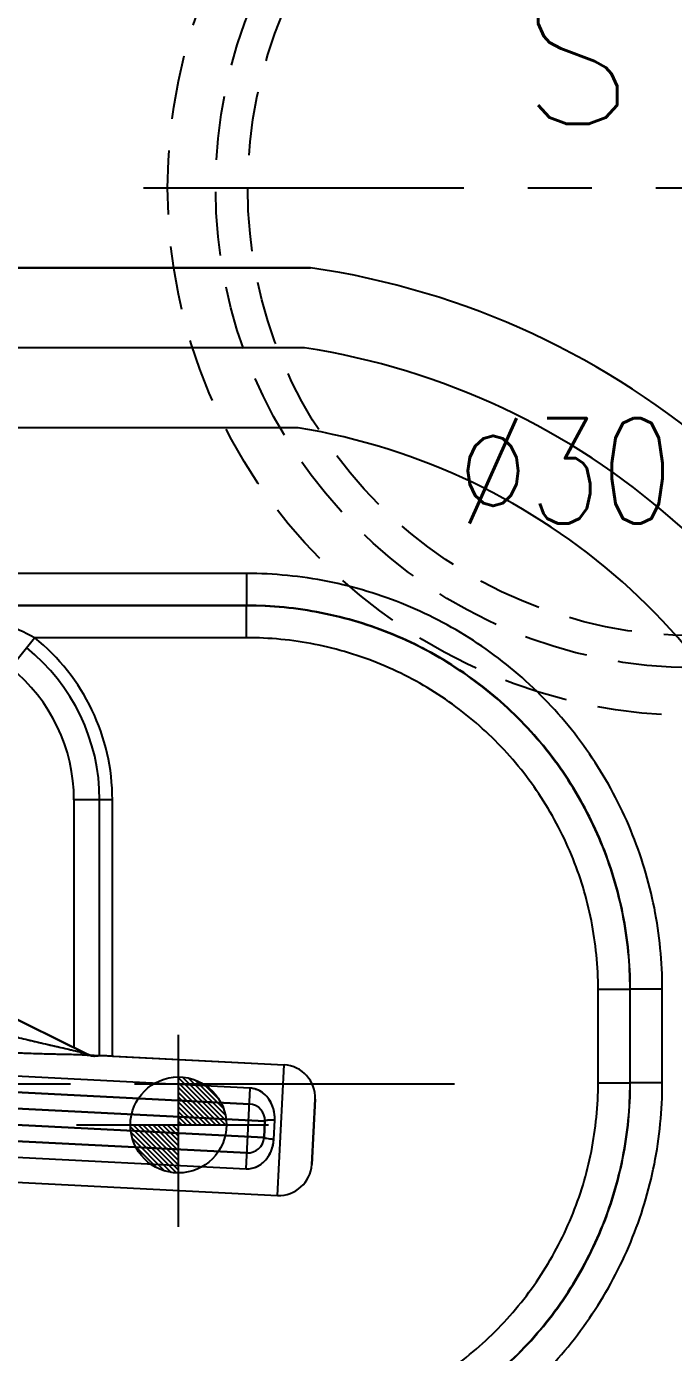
# Model space of a CAD drawing. Header units: millimetres. Extents: x 28656 to 29764, y -21384 to -20601.
# Drawn here: x 29220.37 to 29240.58, y -20799.65 to -20758.23 of the extents above; entities that cross this region are included whole.
import ezdxf

# ---------------------------------------------------------------- set-up
doc = ezdxf.new("R2010")
doc.units = ezdxf.units.MM
doc.header["$LTSCALE"] = 8
for name, pattern in [('CENTER', [2, 1.25, -0.25, 0.25, -0.25]), ('CENTER2', [1.125, 0.75, -0.125, 0.125, -0.125]), ('HIDDEN', [0.375, 0.25, -0.125])]:
    doc.linetypes.add(name, pattern=pattern)
for name, color, linetype in [('Cav-cor', 30, 'Continuous'), ('CL', 1, 'Continuous'), ('PIN', 5, 'Continuous'), ('PRODUCT', 1, 'Continuous'), ('Ru', 8, 'Continuous'), ('SP', 3, 'Continuous')]:
    doc.layers.add(name, color=color, linetype=linetype)
doc.styles.get("Standard").update_dxf_attribs({"font": 'txt.shx', "width": 0.8, "bigfont": 'chineset.shx'})

# ---------------------------------------------------------------- blocks, each defined once
blk = doc.blocks.new('20160826.095208')
at = {"layer": 'SP', "linetype": 'CENTER'}
for p, q in [((0, -17.25), (0, 17.25)), ((-17.25, 0), (17.25, 0))]:
    blk.add_line(p, q, dxfattribs=at)
at = {"layer": 'SP', "linetype": 'HIDDEN'}
for radius in [16.5, 15, 14]:
    blk.add_circle((0, 0), radius, dxfattribs=at)
at = {"layer": 'SP'}
for s, p in [('S', (-5.456, 1.995)), ('P', (3.888, -6.392))]:
    blk.add_text(s, height=4.111, dxfattribs=at).set_placement(p)
at = {"layer": 'SP', "color": 6, "insert": (-1.275, -8.844), "char_height": 3.2812, "attachment_point": 5}
blk.add_mtext('Ø30.00', dxfattribs=at)

msp = doc.modelspace()

# ---------------------------------------------------------------- hatches: boundary and pattern name
at = {"layer": 'PIN', "linetype": 'Continuous'}
h = msp.add_hatch(dxfattribs=at)
h.set_pattern_fill('ANSI31', color=3, scale=0.857143, angle=90, style=0)
h.set_pattern_definition([(135, (29401.0719, -20804.74938), (-0.07576144, -0.07576144), [])])
h.paths.add_polyline_path([(29225.116, -20792.544), (29223.616, -20792.544, 0.414214), (29225.116, -20794.044)])
h.paths.add_polyline_path([(29225.116, -20791.044), (29225.116, -20792.544), (29226.616, -20792.544, 0.414214)])

# ---------------------------------------------------------------- linework, layer by layer
at = {"layer": 'Cav-cor', "color": 241}
for p, q in [((29206.103, -20765.766), (29229.243, -20765.766)), ((29229.056, -20768.266), (29197.449, -20768.266)), ((29228.858, -20770.766), (29205.48, -20770.766)), ((29227.247, -20775.317), (29208.324, -20775.317)), ((29227.247, -20775.317), (29227.247, -20776.316)), ((29227.247, -20776.316), (29208.324, -20776.316)), ((29227.239, -20776.323), (29216.638, -20776.323)), ((29227.239, -20776.323), (29227.247, -20776.316)), ((29227.239, -20777.322), (29227.239, -20776.323)), ((29219.872, -20778.259), (29220.622, -20777.322)), ((29227.239, -20777.322), (29220.622, -20777.322)), ((29204.551, -20781.6), (29222.269, -20790.33)), ((29221.855, -20790.126), (29221.855, -20782.389)), ((29223.055, -20782.389), (29221.855, -20782.389)), ((29222.655, -20790.386), (29222.655, -20782.389)), ((29223.055, -20790.397), (29223.055, -20782.389)), ((29238.224, -20791.225), (29238.224, -20788.307)), ((29238.224, -20788.307), (29239.223, -20788.307)), ((29239.223, -20788.307), (29239.23, -20788.299)), ((29239.223, -20791.225), (29239.223, -20788.307)), ((29239.23, -20791.233), (29239.23, -20788.299)), ((29240.229, -20788.299), (29239.23, -20788.299)), ((29240.229, -20791.233), (29240.229, -20788.299)), ((29227.357, -20791.396), (29208.762, -20790.453)), ((29222.367, -20790.378), (29222.325, -20790.358)), ((29223.055, -20790.397), (29228.415, -20790.669)), ((29206.958, -20790.858), (29227.332, -20791.89)), ((29228.209, -20794.743), (29228.415, -20790.669)), ((29206.423, -20791.341), (29227.816, -20792.425)), ((29227.23, -20793.913), (29227.357, -20791.396)), ((29238.224, -20791.225), (29239.223, -20791.225)), ((29239.223, -20791.225), (29239.23, -20791.233)), ((29240.229, -20791.233), (29239.23, -20791.233)), ((29229.382, -20791.739), (29229.279, -20793.776)), ((29206.397, -20791.85), (29227.79, -20792.935)), ((29227.255, -20793.418), (29206.881, -20792.386)), ((29227.816, -20792.425), (29227.79, -20792.935)), ((29228.093, -20792.995), (29228.123, -20792.396)), ((29210.679, -20793.074), (29227.23, -20793.913)), ((29207.036, -20793.67), (29228.209, -20794.743))]:
    msp.add_line(p, q, dxfattribs=at)
for points in [[(29222.088, -20790.348), (29222.124, -20790.35), (29222.199, -20790.355), (29222.265, -20790.361), (29222.302, -20790.366)], [(29222.302, -20790.366), (29222.313, -20790.367), (29222.339, -20790.372)]]:
    msp.add_lwpolyline(points, dxfattribs=at)
for centre, radius, start, end in [((29225.597, -20790.668), 25.168, 16.1567, 81.6701), ((29225.597, -20790.668), 22.668, 16.1567, 81.2219), ((29225.597, -20790.668), 20.168, 16.1567, 80.6926), ((29216.565, -20782.386), 6.489, 359.9742, 51.3037), ((29216.565, -20782.386), 6.089, 359.9725, 51.3026), ((29216.565, -20782.387), 5.289, 359.9685, 51.3003), ((29215.608, -20791.337), 35.018, 280.5276, 12.3892), ((29215.608, -20791.337), 32.518, 280.926, 12.3892), ((29215.608, -20791.337), 30.018, 281.3733, 12.3892), ((29221.753, -20791.734), 1.49, 69.8154, 70.581), ((29221.223, -20792.46), 2.372, 62.3331, 63.8422), ((29222.508, -20790.016), 0.388, 248.7565, 249.1431), ((29228.364, -20791.687), 1.02, 357.0985, 87.0985), ((29227.306, -20792.4), 0.51, 357.0985, 87.0985), ((29227.28, -20792.909), 0.51, 267.0985, 357.0985), ((29228.26, -20793.725), 1.02, 267.0985, 357.0985)]:
    msp.add_arc(centre, radius, start, end, dxfattribs=at)
for points, knots in [([(29240.229, -20788.299), (29240.229, -20787.874), (29240.187, -20787.024), (29240.001, -20785.762), (29239.691, -20784.524), (29239.262, -20783.322), (29238.716, -20782.168), (29238.061, -20781.073), (29237.301, -20780.048), (29236.444, -20779.102), (29235.498, -20778.245), (29234.473, -20777.485), (29233.378, -20776.83), (29232.224, -20776.284), (29231.022, -20775.855), (29229.784, -20775.545), (29228.522, -20775.359), (29227.672, -20775.317), (29227.247, -20775.317)], [0, 0, 0, 0, 0.0625, 0.125, 0.1875, 0.25, 0.3125, 0.375, 0.4375, 0.5, 0.5625, 0.625, 0.6875, 0.75, 0.8125, 0.875, 0.9375, 1, 1, 1, 1]), ([(29220.622, -20777.322), (29220.31, -20777.155), (29219.669, -20776.868), (29218.669, -20776.563), (29217.657, -20776.378), (29216.977, -20776.329), (29216.638, -20776.323)], [0, 0, 0, 0, 0.255974, 0.507363, 0.754808, 1, 1, 1, 1]), ([(29239.223, -20788.307), (29239.223, -20787.915), (29239.184, -20787.13), (29239.011, -20785.965), (29238.725, -20784.822), (29238.329, -20783.713), (29237.825, -20782.648), (29237.22, -20781.638), (29236.518, -20780.691), (29235.727, -20779.819), (29234.855, -20779.028), (29233.908, -20778.326), (29232.898, -20777.721), (29231.833, -20777.217), (29230.724, -20776.821), (29229.581, -20776.535), (29228.416, -20776.362), (29227.631, -20776.323), (29227.239, -20776.323)], [0, 0, 0, 0, 0.0625, 0.125, 0.1875, 0.25, 0.3125, 0.375, 0.4375, 0.5, 0.5625, 0.625, 0.6875, 0.75, 0.8125, 0.875, 0.9375, 1, 1, 1, 1]), ([(29239.23, -20788.299), (29239.231, -20787.907), (29239.192, -20787.122), (29239.02, -20785.957), (29238.735, -20784.814), (29238.338, -20783.704), (29237.835, -20782.639), (29237.23, -20781.628), (29236.528, -20780.682), (29235.737, -20779.809), (29234.864, -20779.018), (29233.918, -20778.316), (29232.907, -20777.711), (29231.842, -20777.208), (29230.732, -20776.812), (29229.589, -20776.526), (29228.424, -20776.354), (29227.639, -20776.315), (29227.247, -20776.316)], [0, 0, 0, 0, 0.0625, 0.125, 0.1875, 0.25, 0.3125, 0.375, 0.4375, 0.5, 0.5625, 0.625, 0.6875, 0.75, 0.8125, 0.875, 0.9375, 1, 1, 1, 1]), ([(29238.224, -20788.307), (29238.224, -20787.947), (29238.189, -20787.228), (29238.031, -20786.16), (29237.769, -20785.112), (29237.406, -20784.095), (29236.944, -20783.119), (29236.389, -20782.193), (29235.746, -20781.325), (29235.021, -20780.525), (29234.221, -20779.8), (29233.353, -20779.157), (29232.427, -20778.602), (29231.451, -20778.14), (29230.434, -20777.777), (29229.386, -20777.515), (29228.318, -20777.357), (29227.599, -20777.322), (29227.239, -20777.322)], [0, 0, 0, 0, 0.0625, 0.125, 0.1875, 0.25, 0.3125, 0.375, 0.4375, 0.5, 0.5625, 0.625, 0.6875, 0.75, 0.8125, 0.875, 0.9375, 1, 1, 1, 1]), ([(29220.005, -20789.783), (29220.188, -20789.829), (29220.553, -20789.918), (29221.01, -20790.024), (29221.373, -20790.107), (29221.642, -20790.168), (29221.903, -20790.229), (29222.074, -20790.274), (29222.157, -20790.299)], [0, 0, 0, 0, 0.255339, 0.509721, 0.635939, 0.760787, 0.883056, 1, 1, 1, 1]), ([(29219.98, -20790.282), (29220.16, -20790.291), (29220.52, -20790.307), (29221.056, -20790.323), (29221.496, -20790.331), (29221.839, -20790.338), (29222.006, -20790.344), (29222.088, -20790.348)], [0, 0, 0, 0, 0.256784, 0.511974, 0.762393, 0.883694, 1, 1, 1, 1]), ([(29222.157, -20790.299), (29222.164, -20790.301), (29222.195, -20790.311), (29222.226, -20790.321), (29222.249, -20790.329)], [0, 0, 0, 0, 0.255094, 1, 1, 1, 1]), ([(29222.268, -20790.336), (29222.271, -20790.337), (29222.285, -20790.342), (29222.298, -20790.347), (29222.308, -20790.351)], [0, 0, 0, 0, 0.254444, 1, 1, 1, 1]), ([(29222.515, -20790.4), (29222.492, -20790.402), (29222.442, -20790.401), (29222.394, -20790.388), (29222.37, -20790.379)], [0, 0, 0, 0, 0.481036, 1, 1, 1, 1]), ([(29222.655, -20790.386), (29222.644, -20790.387), (29222.597, -20790.391), (29222.551, -20790.396), (29222.515, -20790.4)], [0, 0, 0, 0, 0.228739, 1, 1, 1, 1]), ([(29223.055, -20790.397), (29223.016, -20790.395), (29222.942, -20790.391), (29222.835, -20790.386), (29222.74, -20790.383), (29222.681, -20790.384), (29222.655, -20790.386)], [0, 0, 0, 0, 0.287165, 0.558999, 0.800916, 1, 1, 1, 1]), ([(29227.239, -20802.21), (29227.599, -20802.21), (29228.318, -20802.175), (29229.386, -20802.017), (29230.434, -20801.755), (29231.451, -20801.391), (29232.427, -20800.93), (29233.353, -20800.375), (29234.221, -20799.732), (29235.021, -20799.007), (29235.746, -20798.207), (29236.389, -20797.339), (29236.944, -20796.413), (29237.406, -20795.436), (29237.769, -20794.42), (29238.031, -20793.372), (29238.189, -20792.304), (29238.224, -20791.584), (29238.224, -20791.225)], [0, 0, 0, 0, 0.0625, 0.125, 0.1875, 0.25, 0.3125, 0.375, 0.4375, 0.5, 0.5625, 0.625, 0.6875, 0.75, 0.8125, 0.875, 0.9375, 1, 1, 1, 1]), ([(29227.239, -20803.209), (29227.631, -20803.209), (29228.416, -20803.17), (29229.581, -20802.997), (29230.724, -20802.711), (29231.833, -20802.315), (29232.898, -20801.811), (29233.908, -20801.206), (29234.855, -20800.504), (29235.727, -20799.713), (29236.518, -20798.84), (29237.22, -20797.894), (29237.825, -20796.884), (29238.329, -20795.819), (29238.725, -20794.71), (29239.011, -20793.567), (29239.184, -20792.402), (29239.223, -20791.617), (29239.223, -20791.225)], [0, 0, 0, 0, 0.0625, 0.125, 0.1875, 0.25, 0.3125, 0.375, 0.4375, 0.5, 0.5625, 0.625, 0.6875, 0.75, 0.8125, 0.875, 0.9375, 1, 1, 1, 1]), ([(29227.247, -20804.215), (29227.672, -20804.215), (29228.522, -20804.173), (29229.784, -20803.986), (29231.022, -20803.677), (29232.224, -20803.247), (29233.378, -20802.702), (29234.473, -20802.046), (29235.498, -20801.286), (29236.444, -20800.429), (29237.301, -20799.484), (29238.061, -20798.458), (29238.716, -20797.364), (29239.262, -20796.21), (29239.691, -20795.008), (29240.001, -20793.77), (29240.187, -20792.507), (29240.229, -20791.657), (29240.229, -20791.233)], [0, 0, 0, 0, 0.0625, 0.125, 0.1875, 0.25, 0.3125, 0.375, 0.4375, 0.5, 0.5625, 0.625, 0.6875, 0.75, 0.8125, 0.875, 0.9375, 1, 1, 1, 1]), ([(29227.247, -20803.216), (29227.639, -20803.216), (29228.424, -20803.178), (29229.589, -20803.006), (29230.732, -20802.72), (29231.842, -20802.324), (29232.907, -20801.821), (29233.918, -20801.216), (29234.864, -20800.514), (29235.737, -20799.723), (29236.528, -20798.85), (29237.23, -20797.904), (29237.835, -20796.893), (29238.338, -20795.827), (29238.735, -20794.718), (29239.02, -20793.575), (29239.192, -20792.409), (29239.231, -20791.625), (29239.23, -20791.233)], [0, 0, 0, 0, 0.0625, 0.125, 0.1875, 0.25, 0.3125, 0.375, 0.4375, 0.5, 0.5625, 0.625, 0.6875, 0.75, 0.8125, 0.875, 0.9375, 1, 1, 1, 1]), ([(29228.123, -20792.396), (29228.129, -20792.278), (29228.105, -20792.043), (29227.982, -20791.776), (29227.834, -20791.602), (29227.698, -20791.496), (29227.536, -20791.421), (29227.417, -20791.399), (29227.357, -20791.396)], [0, 0, 0, 0, 0.254481, 0.499184, 0.620396, 0.743174, 0.869677, 1, 1, 1, 1]), ([(29228.123, -20792.396), (29228.084, -20792.394), (29228.012, -20792.392), (29227.927, -20792.395), (29227.876, -20792.402), (29227.853, -20792.406), (29227.84, -20792.409), (29227.83, -20792.413), (29227.821, -20792.417), (29227.816, -20792.422), (29227.816, -20792.425)], [0, 0, 0, 0, 0.372077, 0.688892, 0.811603, 0.862125, 0.904872, 0.939594, 0.966458, 1, 1, 1, 1]), ([(29227.23, -20793.913), (29227.29, -20793.916), (29227.411, -20793.906), (29227.579, -20793.847), (29227.726, -20793.755), (29227.89, -20793.597), (29228.039, -20793.344), (29228.087, -20793.113), (29228.093, -20792.995)], [0, 0, 0, 0, 0.130583, 0.257216, 0.380018, 0.501223, 0.745804, 1, 1, 1, 1]), ([(29228.093, -20792.995), (29228.054, -20792.993), (29227.982, -20792.988), (29227.897, -20792.976), (29227.847, -20792.965), (29227.825, -20792.958), (29227.813, -20792.954), (29227.803, -20792.949), (29227.795, -20792.944), (29227.79, -20792.938), (29227.79, -20792.935)], [0, 0, 0, 0, 0.372077, 0.688892, 0.811603, 0.862125, 0.904871, 0.939594, 0.966458, 1, 1, 1, 1])]:
    msp.add_open_spline(points, degree=3, knots=knots, dxfattribs=at)
at = {"layer": 'CL', "color": 6, "linetype": 'CENTER'}
msp.add_line((29233.741, -20791.266), (29173.76, -20791.266), dxfattribs=at)
at = {"layer": 'PIN', "color": 3, "linetype": 'CENTER2'}
for p, q in [((29225.116, -20795.726), (29225.116, -20789.362)), ((29221.934, -20792.544), (29228.298, -20792.544))]:
    msp.add_line(p, q, dxfattribs=at)
at = {"layer": 'PIN', "color": 3, "linetype": 'Continuous'}
msp.add_circle((29225.116, -20792.544), 1.5, dxfattribs=at)
at = {"layer": 'PRODUCT'}
for p, q in [((29222.33, -20790.36), (29203.443, -20781.054)), ((29227.357, -20791.396), (29208.762, -20790.453)), ((29222.083, -20790.348), (29228.415, -20790.669)), ((29227.332, -20791.89), (29206.958, -20790.858)), ((29228.209, -20794.743), (29228.415, -20790.669)), ((29227.816, -20792.425), (29206.423, -20791.341)), ((29227.23, -20793.913), (29227.357, -20791.396)), ((29229.279, -20793.776), (29229.382, -20791.739)), ((29227.79, -20792.935), (29206.397, -20791.85)), ((29206.881, -20792.386), (29227.255, -20793.418)), ((29227.79, -20792.935), (29227.816, -20792.425)), ((29228.093, -20792.995), (29228.123, -20792.396)), ((29210.679, -20793.074), (29227.23, -20793.913)), ((29206.276, -20793.632), (29228.209, -20794.743))]:
    msp.add_line(p, q, dxfattribs=at)
for centre, radius, start, end in [((29228.364, -20791.687), 1.02, 357.0985, 87.0985), ((29227.306, -20792.4), 0.51, 357.0985, 87.0985), ((29227.28, -20792.909), 0.51, 267.0985, 357.0985), ((29228.26, -20793.725), 1.02, 267.0985, 357.0985)]:
    msp.add_arc(centre, radius, start, end, dxfattribs=at)
for points, start_tangent, end_tangent in [([(29220.005, -20789.783), (29220.385, -20789.877), (29220.731, -20789.959), (29221.044, -20790.032), (29221.326, -20790.096), (29221.578, -20790.154), (29221.802, -20790.206), (29221.995, -20790.254)], (0.970032, -0.242976), (0.967594, -0.252509)), ([(29219.98, -20790.282), (29220.397, -20790.301), (29220.777, -20790.314), (29221.122, -20790.323), (29221.434, -20790.33), (29221.713, -20790.336), (29221.959, -20790.342), (29222.088, -20790.348)], (0.998719, -0.050605), (0.998734, -0.050311)), ([(29221.995, -20790.254), (29222.157, -20790.299)], (0.967594, -0.252509), (0.957025, -0.290004)), ([(29222.157, -20790.299), (29222.267, -20790.335), (29222.33, -20790.361)], (0.95693, -0.29032), (0.913009, -0.407939)), ([(29228.123, -20792.396), (29228.111, -20792.16), (29228.047, -20791.931), (29227.941, -20791.736), (29227.808, -20791.586), (29227.661, -20791.482), (29227.508, -20791.42), (29227.357, -20791.396)], (0.050584, 0.99872), (-0.998714, 0.050697)), ([(29228.123, -20792.396), (29228.006, -20792.393), (29227.907, -20792.398), (29227.84, -20792.409), (29227.816, -20792.425)], (-0.998718, 0.050619), (-0.05062, -0.998718)), ([(29227.23, -20793.913), (29227.416, -20793.897), (29227.588, -20793.836), (29227.736, -20793.74), (29227.854, -20793.623), (29227.944, -20793.496), (29228.01, -20793.365), (29228.055, -20793.235), (29228.081, -20793.111), (29228.093, -20792.995)], (0.998714, -0.050694), (0.050628, 0.998718)), ([(29228.093, -20792.995), (29227.976, -20792.986), (29227.878, -20792.971), (29227.812, -20792.953), (29227.79, -20792.935)], (-0.998718, 0.05062), (0.05062, 0.998718))]:
    msp.add_spline(points, degree=3, dxfattribs=dict(at, start_tangent=start_tangent, end_tangent=end_tangent))
at = {"layer": 'Ru', "color": 253}
for p, q in [((29229.243, -20765.766), (29206.103, -20765.766)), ((29229.056, -20768.266), (29197.449, -20768.266)), ((29228.858, -20770.766), (29205.48, -20770.766))]:
    msp.add_line(p, q, dxfattribs=at)
for centre, radius, start, end in [((29225.597, -20790.668), 25.168, 16.1567, 81.6701), ((29225.597, -20790.668), 22.668, 16.1567, 81.2219), ((29225.597, -20790.668), 20.168, 16.1567, 80.6926), ((29215.608, -20791.337), 35.018, 280.5276, 12.3892), ((29215.608, -20791.337), 32.518, 280.926, 12.3892), ((29215.608, -20791.337), 30.018, 281.3733, 12.3892)]:
    msp.add_arc(centre, radius, start, end, dxfattribs=at)

# ---------------------------------------------------------------- block references
at = {"layer": 'SP'}
msp.add_blockref('20160826.095208', (29241.28, -20763.266), dxfattribs=at)

doc.saveas('drawing.dxf')
